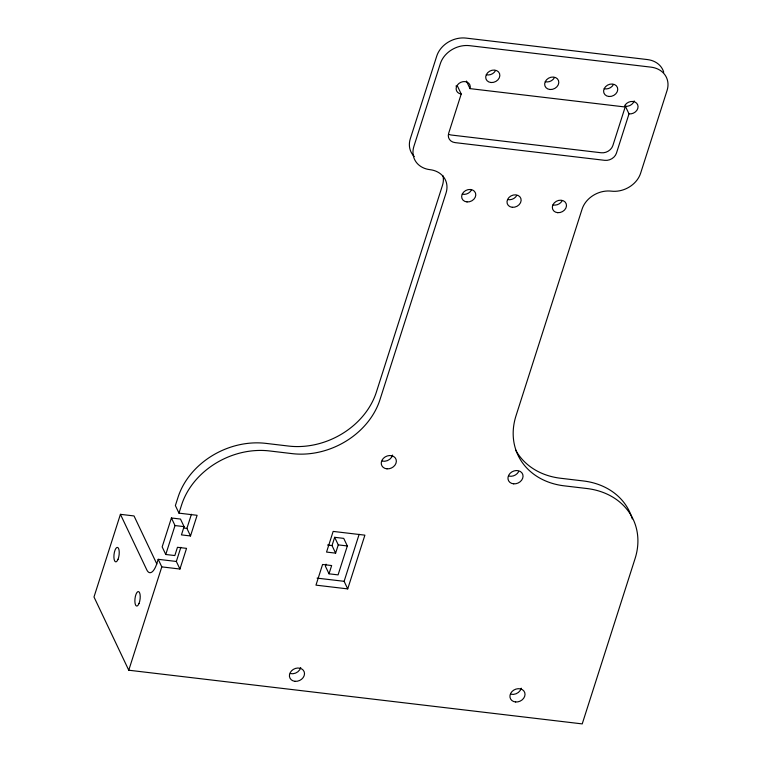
<?xml version="1.0" encoding="UTF-8"?>
<svg xmlns="http://www.w3.org/2000/svg" width="762" height="762" viewBox="0 0 762 762"><rect width="100%" height="100%" fill="white"/><g stroke="black" fill="none" stroke-linecap="round" stroke-linejoin="round"><path stroke-width="1.14" d="M156.848 564.013L134.026 515.941L120.425 514.331L93.993 596.989L128.759 670.217L582.225 723.9L635.079 558.575A73.095 59.874 -25.4 0 0 586.883 488.518L564.213 485.842A73.095 59.874 -25.4 0 1 516.007 415.785L582.082 209.131A24.365 19.955 -25.4 0 1 611.362 191.148A24.365 19.955 -25.4 0 0 640.642 173.165L667.064 90.497A24.365 19.955 -25.4 0 0 651.005 67.151L469.611 45.672A24.365 19.955 -25.4 0 0 440.331 63.656L413.909 146.323A24.365 19.955 -25.4 0 0 429.978 169.669A24.365 19.955 -25.4 0 1 446.037 193.024L379.971 399.679A73.095 59.874 -25.4 0 1 292.132 453.628L269.462 450.942A73.095 59.874 -25.4 0 0 181.613 504.892L178.975 513.15L197.11 515.303L190.51 535.962L181.442 534.895L184.08 526.628L180.48 519.055L171.412 517.979L162.163 546.906L165.764 554.488L174.831 555.555L177.47 547.297L186.538 548.364L179.937 569.033L161.801 566.88L158.201 559.308L176.336 561.461L179.937 569.033M158.201 559.308L156.877 563.442A19.488 6.81 -83.2 0 1 146.799 569.881L120.425 514.331M128.759 670.217L161.801 566.88M165.764 554.488L175.012 525.551L171.412 517.979M176.336 561.461L180.861 547.316M190.51 535.962L186.909 528.39L191.433 514.255M461.22 94.012L448.666 133.274A9.744 7.982 -25.4 0 0 455.095 142.618L604.742 160.334A9.744 7.982 -25.4 0 0 616.448 153.143L629.002 113.871A7.306 5.991 -25.4 0 0 637.784 108.48A7.306 5.991 -25.4 0 0 632.965 101.479A7.306 5.991 -25.4 0 0 624.183 106.871L470.002 88.621A7.306 5.991 -25.4 0 0 465.182 81.61A7.306 5.991 -25.4 0 0 456.4 87.011A7.306 5.991 -25.4 0 0 461.22 94.012L457.629 86.439A7.306 5.991 -25.4 0 1 455.933 86.02M326.069 564.175L325.412 566.233L329.013 573.815L338.08 574.881L347.329 545.954L343.729 538.382L334.661 537.305L332.022 545.573L335.613 553.145L326.546 552.069L333.156 531.409L364.893 535.162L347.72 588.893L315.973 585.14L322.583 564.471L331.651 565.547L329.013 573.815M335.613 553.145L338.261 544.878L334.661 537.305M347.72 588.893L344.119 581.32L359.15 534.305M634.194 100.908A7.306 5.991 -25.4 0 1 625.412 106.299L612.858 145.571A9.744 7.982 -25.4 0 1 601.142 152.762L451.495 135.045A9.744 7.982 -25.4 0 1 449.237 134.483M175.012 525.551L184.08 526.628M338.261 544.878L347.329 545.954M183.509 527.99L186.909 528.39M327.489 545.03L332.022 545.573M317.078 578.12L344.119 581.32M625.412 106.299L629.002 113.871M466.411 81.039L470.002 88.621M178.975 513.15L175.374 505.577L178.022 497.31A73.095 59.874 -25.4 0 1 265.862 443.37L288.531 446.056A73.095 59.874 -25.4 0 0 376.371 392.106L442.446 185.442A24.365 19.955 -25.4 0 0 442.97 175.765M392.573 455.066A7.801 6.391 -25.4 0 1 382.191 461.077M518.627 471.707A7.801 6.391 -25.4 0 1 508.892 476.079M414.318 156.572A24.365 19.955 -25.4 0 1 410.308 138.741L436.74 56.083A24.365 19.955 -25.4 0 1 466.02 38.1L647.405 59.569A24.365 19.955 -25.4 0 1 663.74 72.228M300.733 667.55A7.801 6.391 -25.4 0 1 290.351 673.56M516.769 195.453A7.306 5.991 -25.4 0 1 507.644 199.549M515.588 449.951A73.095 59.874 -25.4 0 0 560.613 478.26L583.292 480.946A73.095 59.874 -25.4 0 1 632.289 518.922M554.431 77.657A7.306 5.991 -25.4 0 1 545.306 81.753M562.118 200.816A7.306 5.991 -25.4 0 1 552.993 204.921M613.381 84.639A7.306 5.991 -25.4 0 1 604.256 88.735M521.256 688.21A7.801 6.391 -25.4 0 1 510.873 694.22M495.481 70.675A7.306 5.991 -25.4 0 1 486.356 74.771M471.43 190.081A7.306 5.991 -25.4 0 1 462.296 194.177M491.071 82.525A7.306 5.991 -25.4 0 0 499.577 73.657A7.306 5.991 -25.4 0 0 487.661 72.714A7.306 5.991 -25.4 0 0 491.071 82.525M550.021 89.506A7.306 5.991 -25.4 0 0 558.527 80.639A7.306 5.991 -25.4 0 0 546.611 79.696A7.306 5.991 -25.4 0 0 550.021 89.506M386.991 468.84A7.801 6.391 -25.4 0 0 396.059 459.381A7.801 6.391 -25.4 0 0 383.343 458.372A7.801 6.391 -25.4 0 0 386.991 468.84M513.683 483.841A7.801 6.391 -25.4 0 0 522.751 474.374A7.801 6.391 -25.4 0 0 510.045 473.373A7.801 6.391 -25.4 0 0 513.683 483.841M512.369 207.302A7.306 5.991 -25.4 0 0 520.865 198.434A7.306 5.991 -25.4 0 0 508.949 197.491A7.306 5.991 -25.4 0 0 512.369 207.302M515.664 701.983A7.801 6.391 -25.4 0 0 524.732 692.525A7.801 6.391 -25.4 0 0 512.026 691.515A7.801 6.391 -25.4 0 0 515.664 701.983M557.708 212.674A7.306 5.991 -25.4 0 0 566.214 203.797A7.306 5.991 -25.4 0 0 554.298 202.854A7.306 5.991 -25.4 0 0 557.708 212.674M295.151 681.323A7.801 6.391 -25.4 0 0 304.219 671.865A7.801 6.391 -25.4 0 0 291.503 670.855A7.801 6.391 -25.4 0 0 295.151 681.323M608.971 96.488A7.306 5.991 -25.4 0 0 617.477 87.611A7.306 5.991 -25.4 0 0 605.561 86.668A7.306 5.991 -25.4 0 0 608.971 96.488M467.02 201.93A7.306 5.991 -25.4 0 0 475.517 193.062A7.306 5.991 -25.4 0 0 463.601 192.119A7.306 5.991 -25.4 0 0 467.02 201.93M118.053 559.279A7.306 2.553 -83.2 0 0 117.748 547.468A7.306 2.553 -83.2 0 0 113.9 557.127A7.306 2.553 -83.2 0 0 118.053 559.279M139.036 603.466A7.306 2.553 -83.2 0 0 138.732 591.655A7.306 2.553 -83.2 0 0 134.874 601.313A7.306 2.553 -83.2 0 0 139.036 603.466"/></g></svg>
